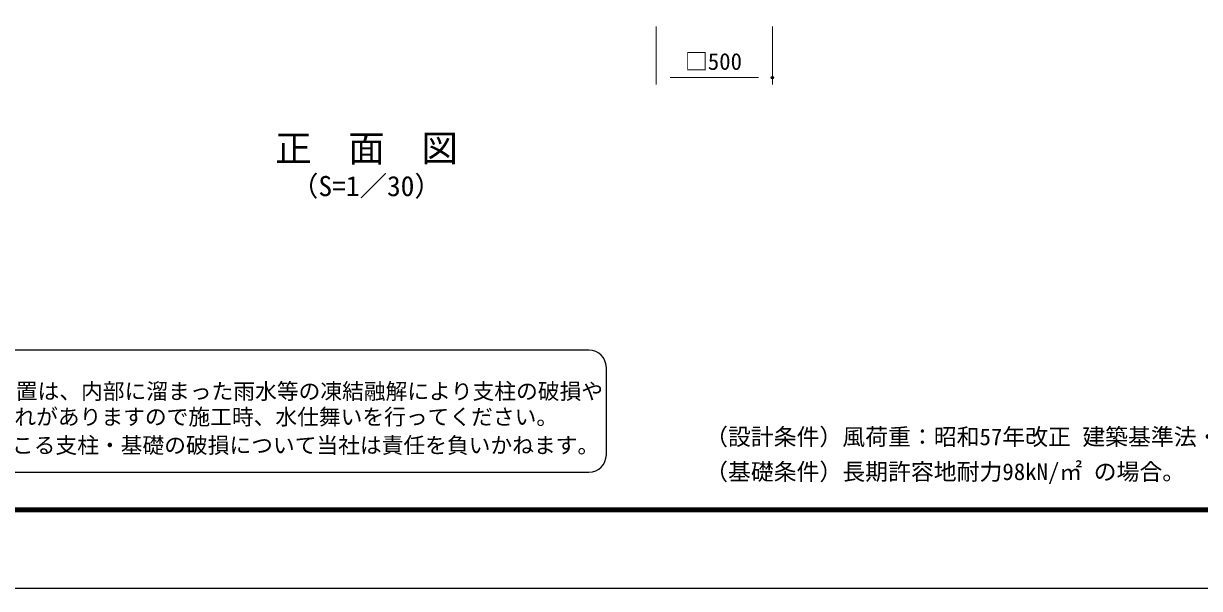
# Model space of a CAD drawing. Units: millimetres, scale not verified. Extents: x -6300 to 6300, y -4455 to 4455.
# Drawn here: x -3432 to 1629, y -4455 to -2025 of the extents above; entities that cross this region are included whole.
import ezdxf
from ezdxf.enums import TextEntityAlignment as Align

# ---------------------------------------------------------------- set-up
doc = ezdxf.new("R2010")
doc.units = ezdxf.units.MM
doc.header["$LTSCALE"] = 20
doc.header["$PDMODE"] = 32
doc.header["$PDSIZE"] = 10
for name, color, linetype, lineweight in [('0-0_D-TTL-TXT', 7, 'Continuous', 25), ('0-7_D-STR-DIM', 7, 'Continuous', 13), ('0-9_Defpoints', 8, 'Continuous', 25), ('0-C_D-TTL', 7, 'Continuous', 25)]:
    doc.layers.add(name, color=color, linetype=linetype, lineweight=lineweight)
doc.styles.add('ＭＳ ゴシック', font='')
doc.styles.get('ＭＳ ゴシック').set_extended_font_data('MS Gothic')

msp = doc.modelspace()

# ---------------------------------------------------------------- linework, layer by layer
at = {"layer": '0-0_D-TTL-TXT', "color": 2}
for p, q in [((-998.38, -3429.57), (-4666.7, -3429.57)), ((-923.38, -3879.57), (-923.38, -3504.57)), ((-4666.7, -3954.57), (-998.38, -3954.57))]:
    msp.add_line(p, q, dxfattribs=at)
for centre, start, end in [((-998.38, -3504.57), 0, 90), ((-998.38, -3879.57), 270, 0)]:
    msp.add_arc(centre, 75, start, end, dxfattribs=at)
at = {"layer": '0-7_D-STR-DIM'}
for p, q in [((-709.03, -2037.84), (-709.03, -2287.84)), ((-209.03, -2037.84), (-209.03, -2287.84)), ((-649.03, -2257.84), (-269.03, -2257.84))]:
    msp.add_line(p, q, dxfattribs=at)
at = {"layer": '0-9_Defpoints'}
msp.add_point((-209.03, -2257.84), dxfattribs=at)
at = {"layer": '0-C_D-TTL', "color": 2}
msp.add_lwpolyline([(-6299.62, 4455), (6300.38, 4455), (6300.38, -4455), (-6299.62, -4455)], close=True, dxfattribs=at)
at = {"layer": '0-C_D-TTL'}
for points in [[(-5894.62, 4125), (5895.38, 4125), (5895.38, -4125), (-5894.62, -4125)], [(-5890.87, 4121.25), (5891.63, 4121.25), (5891.63, -4121.25), (-5890.87, -4121.25)], [(-5887.12, 4117.5), (5887.88, 4117.5), (5887.88, -4117.5), (-5887.12, -4117.5)], [(-5883.37, 4113.75), (5884.13, 4113.75), (5884.13, -4113.75), (-5883.37, -4113.75)], [(-5879.62, 4110), (5880.38, 4110), (5880.38, -4110), (-5879.62, -4110)]]:
    msp.add_lwpolyline(points, close=True, dxfattribs=at)

# ---------------------------------------------------------------- texts
at = {"layer": '0-0_D-TTL-TXT', "style": 'ＭＳ ゴシック'}
for s, height, p in [('正\u3000面\u3000図', 115.4, (-2348.87, -2653.9)), ('（S=1／30）', 86.66, (-2280.65, -2793.7)), ('凍結の恐れがある場所への設置は、内部に溜まった雨水等の凍結融解により支柱の破損や', 68.62, (-4681.43, -3661.59)), ('コンクリート基礎の破損の恐れがありますので施工時、水仕舞いを行ってください。', 68.62, (-4687.6, -3771.72)), ('施工による水仕舞い不備で起こる支柱・基礎の破損について当社は責任を負いかねます。 ', 68.62, (-4698.09, -3893.96)), ('（設計条件）風荷重：昭和57年改正 建築基準法・同施行令に基づく風圧力に準拠。', 72.14, (-498.29, -3860.4)), ('（基礎条件）長期許容地耐力98kN/㎡ の場合。', 72.14, (-498.29, -4010.4))]:
    msp.add_text(s, height=height, dxfattribs=at).set_placement(p, align=Align.BOTTOM_LEFT)
at = {"layer": '0-7_D-STR-DIM', "style": 'ＭＳ ゴシック'}
msp.add_text('□500', height=72.14, dxfattribs=at).set_placement((-585.25, -2246.2), align=Align.BOTTOM_LEFT)

doc.saveas('drawing.dxf')
